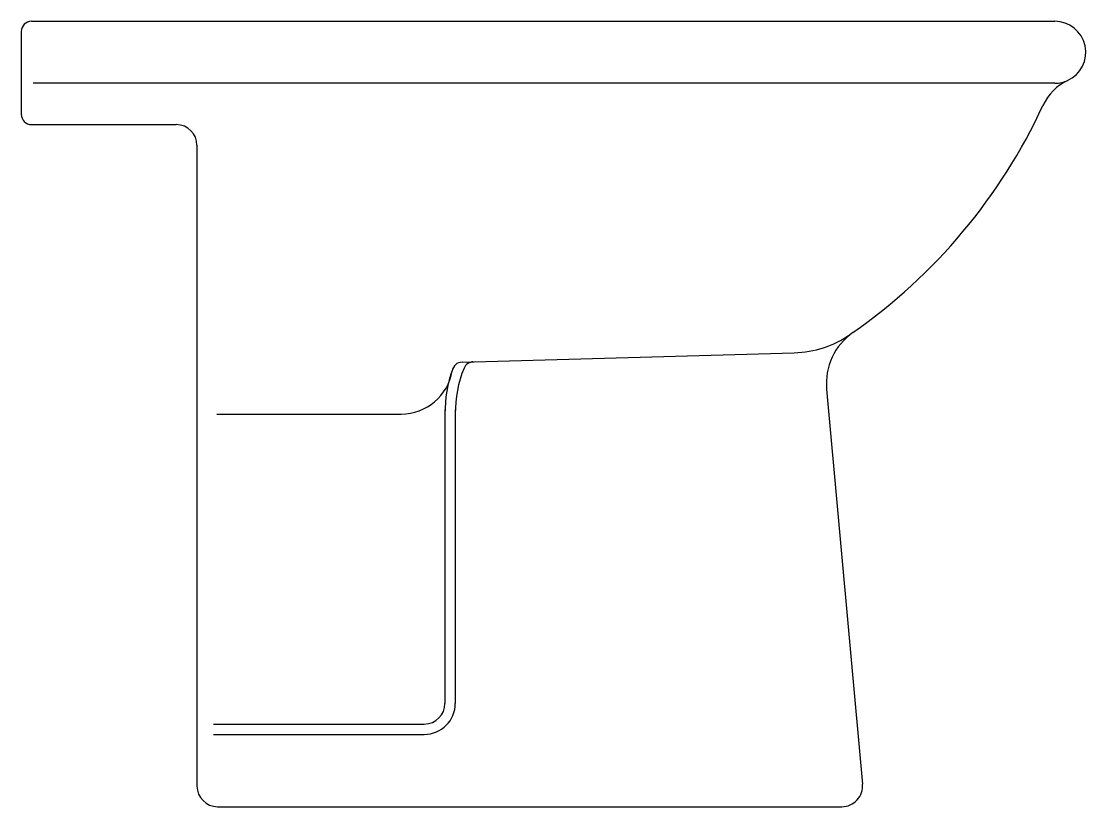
# Model space of a CAD drawing. Extents: x 758.221 to 758.736, y 1723.865 to 1724.245.
import ezdxf

# ---------------------------------------------------------------- set-up
doc = ezdxf.new("R2010")
doc.units = 0
doc.header["$LTSCALE"] = 50
doc.header["$MEASUREMENT"] = 0
doc.layers.get('0').update_dxf_attribs({"linetype": 'CONTINUOUS'})

msp = doc.modelspace()

# ---------------------------------------------------------------- linework, layer by layer
for p, q in [((758.2261325937832, 1724.24473871885), (758.7211325937832, 1724.24473871885)), ((758.2211325937832, 1724.23973871885), (758.2211325937832, 1724.19973871885)), ((758.7211325937832, 1724.21473871885), (758.2268977566837, 1724.21473871885)), ((758.2261325937832, 1724.19473871885), (758.2961325937831, 1724.19473871885)), ((758.3061325937832, 1724.18473871885), (758.3061325937832, 1723.87473871885)), ((758.4344039460648, 1724.079830610768), (758.5951168500676, 1724.084345018184)), ((758.6107633379044, 1724.066800533516), (758.6281411976504, 1723.87564407631)), ((758.4261325937831, 1724.056741045916), (758.4261325937831, 1723.91473871885)), ((758.4311325937832, 1724.056698422297), (758.4311325937832, 1723.91473871885)), ((758.3156710429104, 1724.05473871885), (758.404948228502, 1724.05473871885)), ((758.3141479885267, 1723.90473871885), (758.4161325937831, 1723.90473871885)), ((758.3141479885267, 1723.89973871885), (758.4161325937831, 1723.89973871885)), ((758.3161325937832, 1723.86473871885), (758.6181822655857, 1723.86473871885))]:
    msp.add_line(p, q)
for centre, radius, start, end in [((758.2261325937832, 1724.23973871885), 0.005, 90, 180), ((758.7211325937832, 1724.22973871885), 0.015, 294.5791539668448, 90), ((758.7381279846303, 1724.19352882117), 0.025, 115.1433700222698, 155.1812431319184), ((758.7211325937832, 1724.22973871885), 0.015, 270, 295.1433700222697), ((758.2261325937832, 1724.19973871885), 0.005, 180, 270), ((758.465835950359, 1724.319453592651), 0.275, 304.968672971654, 335.1812431319184), ((758.2961325937831, 1724.18473871885), 0.01, 0, 90), ((758.5937129094602, 1724.134325303805), 0.05, 271.6090089086811, 304.6346919254981), ((758.6406401340984, 1724.069516605898), 0.03, 124.968672971654, 185.1944289077348), ((758.4861267761169, 1724.055739882383), 0.06000253529902855, 159.6884936031956, 180.9560447157253), ((758.4345443401255, 1724.074832582206), 0.005, 91.60900890868113, 170.5876920602358), ((758.4861267761169, 1724.055739882383), 0.05500253529902855, 157.3633302848101, 180.9560447157253), ((758.4399762323162, 1724.074985163447), 0.005, 91.60900890868113, 157.3633302848101), ((758.404948228502, 1724.07973871885), 0.025, 270, 350.5876920602357), ((758.4161325937831, 1723.91473871885), 0.01, 270, 0), ((758.4161325937831, 1723.91473871885), 0.015, 270, 0), ((758.6181822655857, 1723.87473871885), 0.01, 270, 5.194428907734806), ((758.3161325937832, 1723.87473871885), 0.01, 180, 270)]:
    msp.add_arc(centre, radius, start, end)

doc.saveas('drawing.dxf')
